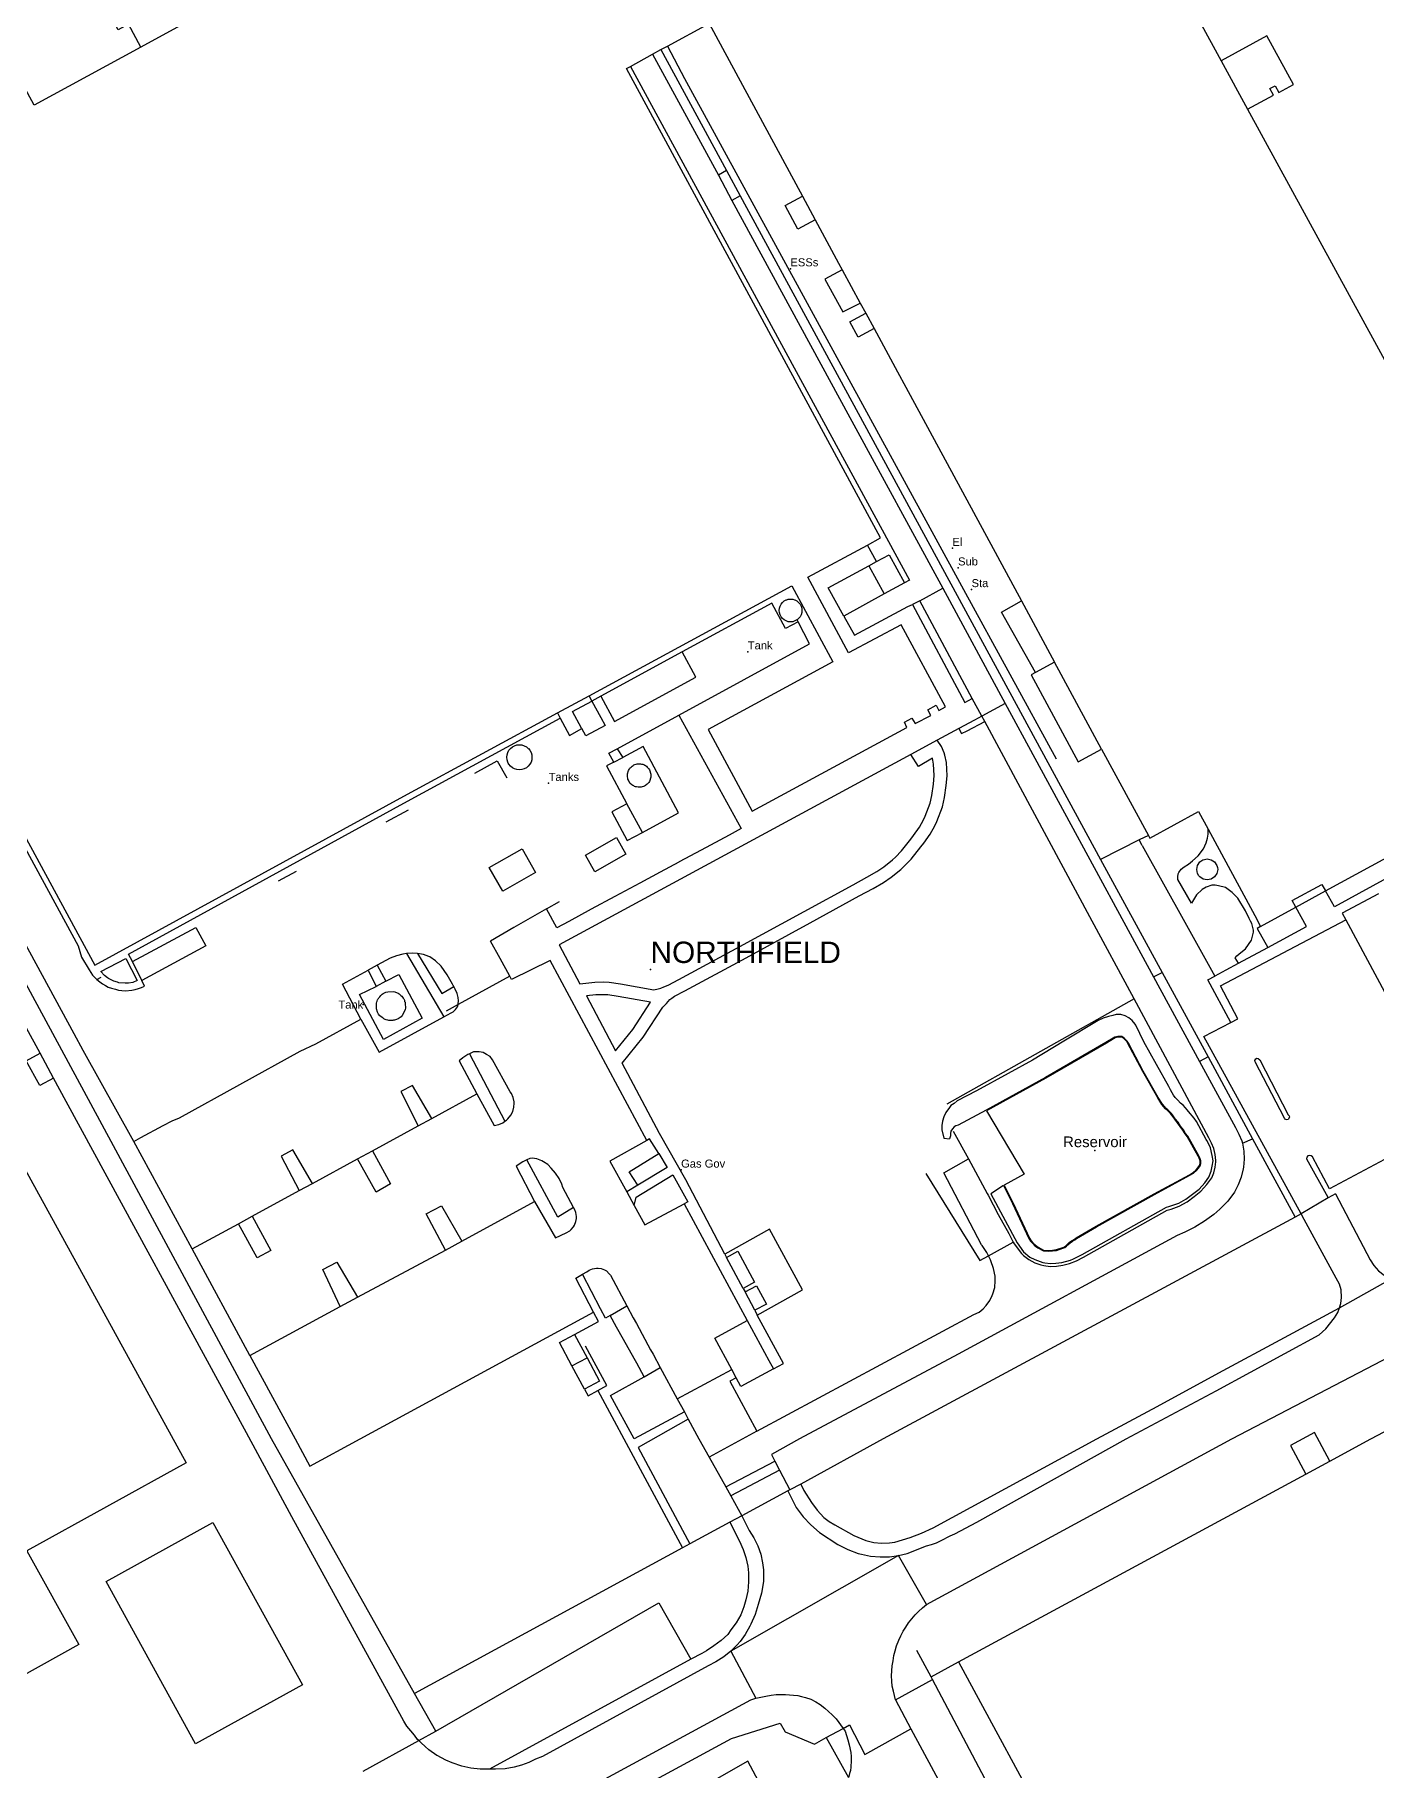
# Model space of a CAD drawing. Header units: millimetres. Extents: x 111502 to 977541, y 8702 to 1044108.
# Drawn here: x 488666 to 488854.7, y 239953.4 to 240197.4 of the extents above; entities that cross this region are included whole.
import ezdxf
from ezdxf.enums import TextEntityAlignment as Align

# ---------------------------------------------------------------- set-up
doc = ezdxf.new("R2010")
doc.units = ezdxf.units.MM
doc.header["$LTSCALE"] = 0.25
doc.linetypes.add('DASHED2', pattern=[9.525, 6.35, -3.175])
doc.layers.add('E HVSS As Laid HV', color=10, linetype='Continuous')
doc.layers.add('X HVSS Site Background', color=8, linetype='Continuous')
doc.styles.add('DE172433-F6F7-4C85-BB91-2B', font='arial.ttf', dxfattribs={"height": 0.2})

# ---------------------------------------------------------------- blocks, each defined once
blk = doc.blocks.new('OS MAP 060722')
at = {"layer": 'X HVSS Site Background'}
for points in [[(-7.08, 1121.14), (22.26, 1067.41)], [(-78.33, 1097.39), (-129.63, 1069.34)], [(-129.63, 1069.34), (-131.38, 1072.59), (-132.83, 1071.79), (-135.83, 1077.29), (-139.74, 1084.47)], [(-91.18, 837.89), (-111.28, 873.69), (-135.43, 918.44), (-159.06, 962.07), (-220.53, 1075.54), (-214.83, 1081.09)], [(-130.63, 915.49), (-137.78, 928.29), (-139.03, 930.64), (-182.98, 1011.49), (-205.28, 1052.39), (-216.08, 1072.59), (-211.33, 1075.29)], [(-55.58, 1069.49), (-49.73, 1072.64), (-36.61, 1048.39)], [(-129.63, 1069.34), (-144.63, 1061.19), (-146.18, 1064.04)], [(-57.68, 1068.34), (-56.53, 1068.99)], [(-56.53, 1068.99), (-55.58, 1069.49)], [(-56.53, 1068.99), (-47.28, 1051.99)], [(-55.58, 1069.49), (-53.18, 1064.94), (-13.98, 993.09), (-0.93, 969.29)], [(25.98, 1060.6), (29.62, 1062.58), (29.11, 1063.51), (29.85, 1063.91), (30.37, 1062.95), (32.45, 1064.09), (28.71, 1070.94), (22.26, 1067.41)], [(-27.47, 999.35), (-25.63, 1000.34), (-61.38, 1066.34), (-60.78, 1066.64)], [(-60.78, 1066.64), (-57.68, 1068.34)], [(-60.78, 1066.64), (-21.58, 994.39), (-22.28, 994.04)], [(-57.68, 1068.34), (-48.43, 1051.34)], [(22.26, 1067.41), (25.98, 1060.6)], [(25.98, 1060.6), (46.29, 1023.4), (54.64, 1028.01), (60.88, 1016.69), (60.36, 1016.44), (66, 1006.13), (71.25, 1008.87), (65.95, 1018.32), (74.2, 1022.68), (79.54, 1012.82)], [(-182.15, 1057.14), (-190.23, 1052.79), (-191.08, 1052.34), (-184.38, 1040.19), (-188.93, 1037.59), (-136.13, 940.29), (-92.13, 964.34), (-71.08, 975.74)], [(-47.28, 1051.99), (-48.43, 1051.34)], [(-47.28, 1051.99), (-45.38, 1048.44)], [(-48.43, 1051.34), (-46.53, 1047.79)], [(-45.38, 1048.44), (-46.53, 1047.79)], [(-46.53, 1047.79), (-29.93, 1017.29), (-16.89, 993.28)], [(-45.38, 1048.44), (5.32, 955.16)], [(-34.81, 1045.06), (-37.25, 1043.74), (-39.05, 1047.07), (-36.61, 1048.39)], [(-36.61, 1048.39), (-34.81, 1045.06)], [(-34.81, 1045.06), (-31.53, 1038.99), (-31.01, 1038.04)], [(-31.01, 1038.04), (-33.46, 1036.72), (-30.93, 1032.14), (-28.48, 1033.34)], [(-31.01, 1038.04), (-28.48, 1033.34)], [(-28.48, 1033.34), (-27.72, 1031.95)], [(-26.55, 1029.8), (-28.8, 1028.57), (-29.97, 1030.72), (-27.72, 1031.95)], [(-27.72, 1031.95), (-26.55, 1029.8)], [(-26.55, 1029.8), (-23.23, 1023.69), (-22.08, 1021.54), (-5.81, 991.48)], [(-66.63, 978.14), (-38.13, 993.59), (-32.33, 982.94), (-49.88, 973.39), (-43.68, 961.94), (-21.93, 973.69), (-22.28, 974.44), (-21.23, 974.99), (-20.78, 974.24), (-18.58, 975.39), (-18.98, 976.19), (-17.83, 976.84), (-17.43, 976.09), (-16.48, 976.59), (-22.73, 988.14), (-30.13, 984.19), (-35.88, 994.84), (-27.47, 999.35)], [(-26.22, 997.02), (-27.47, 999.35)], [(-26.22, 997.02), (-24.43, 997.99), (-22.28, 994.04)], [(-30.78, 989.34), (-32.98, 993.34), (-27.29, 996.44)], [(-27.29, 996.44), (-26.22, 997.02)], [(-27.29, 996.44), (-25.11, 992.48)], [(-22.28, 994.04), (-25.11, 992.48)], [(-20.13, 991.49), (-16.89, 993.28)], [(-16.89, 993.28), (-8.1, 977.08)], [(-37.23, 988.56), (-38.99, 987.63), (-40.94, 991.18), (-53.55, 984.31)], [(-37.36, 988.84), (-37.39, 988.81), (-37.67, 988.67), (-37.97, 988.57), (-38.29, 988.54), (-38.33, 988.54), (-38.6, 988.57), (-38.9, 988.67), (-39.18, 988.81), (-39.42, 989.01), (-39.62, 989.26), (-39.77, 989.53), (-39.86, 989.84), (-39.89, 990.15), (-39.86, 990.46), (-39.86, 990.48), (-39.77, 990.76), (-39.62, 991.04), (-39.42, 991.28), (-39.18, 991.48), (-38.9, 991.63), (-38.8, 991.66), (-38.6, 991.72), (-38.29, 991.75), (-37.97, 991.72), (-37.71, 991.65), (-37.67, 991.63), (-37.39, 991.48), (-37.15, 991.28), (-36.95, 991.04), (-36.8, 990.76), (-36.71, 990.46), (-36.68, 990.15), (-36.71, 989.84), (-36.8, 989.53), (-36.95, 989.26), (-37.15, 989.01), (-37.36, 988.85), (-37.36, 988.84)], [(-25.11, 992.48), (-30.78, 989.34)], [(-30.78, 989.34), (-29.28, 986.69), (-21.78, 990.69), (-21.13, 990.99)], [(-20.13, 991.49), (-21.13, 990.99)], [(-21.13, 990.99), (-13.76, 977.22), (-12.73, 977.77)], [(-12.73, 977.77), (-20.13, 991.49)], [(-3.84, 981.43), (-8.61, 989.91), (-5.81, 991.48)], [(-5.81, 991.48), (-1.16, 982.88)], [(-37.23, 988.56), (-37.36, 988.84)], [(-35.63, 985.44), (-37.23, 988.56)], [(-162.03, 986.36), (-138.48, 942.99), (-137.98, 941.39), (-136.93, 939.64), (-136.43, 938.89), (-136.13, 938.54), (-135.82, 938.28)], [(-53.55, 984.31), (-64.98, 978.09)], [(-64.98, 978.09), (-63.04, 974.53), (-51.61, 980.75), (-53.55, 984.31)], [(-53.98, 975.44), (-35.63, 985.44)], [(-3.84, 981.43), (-4.46, 981.1), (2.15, 968.88), (5.45, 970.67)], [(-1.16, 982.88), (-3.84, 981.43)], [(5.45, 970.67), (-1.16, 982.88)], [(-71.08, 975.74), (-66.63, 978.14)], [(-67.65, 973.57), (-67.68, 973.62), (-68.94, 975.94), (-66.24, 977.41)], [(-66.24, 977.41), (-64.98, 975.09), (-64.38, 973.99), (-67.08, 972.52), (-67.65, 973.57)], [(-66.24, 977.41), (-66.24, 977.42), (-66.63, 978.14)], [(-64.98, 978.09), (-66.24, 977.41)], [(-11.39, 975.3), (-12.73, 977.77)], [(-8.1, 977.08), (-11.39, 975.3)], [(-8.1, 977.08), (12.77, 938.63)], [(-130.84, 940.78), (-131.38, 941.84), (-92.68, 963.04), (-70.69, 975.01)], [(-71.08, 975.74), (-70.69, 975.01)], [(-70.69, 975.01), (-69.38, 972.59), (-67.65, 973.57)], [(-62.68, 970.69), (-53.98, 975.44)], [(-53.98, 975.44), (-45.23, 959.49), (-46.93, 958.58)], [(-14.62, 973.55), (-17.65, 971.92)], [(-11.39, 975.3), (-12.43, 974.74), (-14.62, 973.55)], [(-14.62, 973.55), (-14.23, 972.83), (-13.47, 973.23), (-10.98, 974.54)], [(-10.98, 974.54), (-11.39, 975.3)], [(10.02, 935.56), (3.82, 947.09), (-5.95, 965.21), (-10.98, 974.54)], [(-78, 968.7), (-78.06, 968.83), (-78.16, 969.16), (-78.19, 969.51), (-78.16, 969.85), (-78.06, 970.18), (-77.89, 970.49), (-77.67, 970.76), (-77.4, 970.98), (-77.1, 971.14), (-76.76, 971.24), (-76.42, 971.28), (-76.07, 971.24), (-75.74, 971.14), (-75.44, 970.98), (-75.17, 970.76), (-75.13, 970.72), (-74.95, 970.49), (-74.78, 970.18), (-74.68, 969.85), (-74.65, 969.51), (-74.68, 969.16), (-74.78, 968.83), (-74.95, 968.52), (-75.17, 968.25), (-75.37, 968.08), (-75.44, 968.03), (-75.74, 967.87), (-76.07, 967.77), (-76.42, 967.73), (-76.76, 967.77), (-77.1, 967.87), (-77.4, 968.03), (-77.67, 968.25), (-77.89, 968.52), (-78, 968.7)], [(-47.54, 899.67), (-53.02, 910.12), (-56.73, 916.64), (-61.98, 926.52), (-59, 930.17), (-56.27, 934.39), (-55.75, 934.9), (-55.25, 935.44), (-54.99, 935.65), (-54.59, 935.92), (-53.17, 936.66), (-44.54, 941.31), (-35.52, 946.25), (-28.62, 950.01), (-26.68, 951.08), (-25.21, 951.91), (-24.12, 952.67), (-22.79, 953.73), (-22.3, 954.18), (-21.32, 955.17), (-19.95, 956.92), (-19.55, 957.45), (-18.65, 958.72), (-18, 959.88), (-17.7, 960.49), (-16.92, 962.53), (-16.64, 963.84), (-16.41, 965.53), (-16.27, 966.9), (-16.38, 968.76), (-16.59, 969.82), (-16.68, 970.13), (-17.04, 971.01), (-17.65, 971.92)], [(-17.65, 971.92), (-21.36, 969.91)], [(-82.7, 967.27), (-79.53, 969.03), (-78.19, 966.64)], [(-21.36, 969.91), (-70.83, 943.14)], [(-70.83, 943.14), (-67.91, 937.67), (-65.82, 937.89), (-64.61, 937.94), (-63.8, 937.91), (-62.21, 937.66), (-57.51, 936.81), (-56.89, 936.94), (-56.54, 937.05), (-56.11, 937.23), (-55.51, 937.47), (-54.01, 938.25), (-45.4, 942.89), (-36.39, 947.83), (-29.49, 951.59), (-27.56, 952.66), (-26.16, 953.44), (-25.19, 954.11), (-23.96, 955.1), (-23.54, 955.48), (-22.67, 956.36), (-21.37, 958.01), (-21, 958.51), (-20.17, 959.69), (-19.59, 960.72), (-19.35, 961.21), (-18.65, 963.04), (-18.41, 964.15), (-18.2, 965.75), (-18.07, 966.94), (-18.17, 968.53), (-18.34, 969.4), (-20.29, 968.19), (-21.36, 969.91)], [(-63.13, 968.84), (-64.18, 968.29), (-61.31, 962.98)], [(-63.13, 968.84), (-63.83, 970.09), (-62.68, 970.69)], [(-63.13, 968.84), (-61.88, 969.49)], [(-62.68, 970.69), (-61.88, 969.49)], [(-59.13, 958.94), (-54.03, 961.69), (-59.03, 971.04), (-61.88, 969.49)], [(5.45, 970.67), (12.03, 958.5)], [(-58.13, 967.74), (-57.93, 967.14), (-57.93, 966.69), (-58.13, 966.09), (-58.23, 965.94), (-58.43, 965.74), (-58.58, 965.64), (-58.68, 965.54), (-58.83, 965.44), (-59.28, 965.29), (-59.73, 965.29), (-59.93, 965.34), (-60.08, 965.34), (-60.23, 965.39), (-60.33, 965.49), (-60.48, 965.54), (-60.63, 965.64), (-60.83, 965.84), (-61.03, 966.14), (-61.08, 966.29), (-61.18, 966.44), (-61.18, 966.59), (-61.23, 966.74), (-61.23, 967.19), (-61.08, 967.64), (-60.98, 967.79), (-60.93, 967.94), (-60.83, 968.04), (-60.68, 968.14), (-60.58, 968.24), (-60.43, 968.34), (-60.33, 968.44), (-59.88, 968.59), (-59.38, 968.59), (-59.23, 968.54), (-59.08, 968.54), (-58.93, 968.49), (-58.78, 968.39), (-58.68, 968.34), (-58.53, 968.24), (-58.43, 968.14), (-58.33, 967.99), (-58.23, 967.89), (-58.13, 967.74)], [(-92.06, 962.07), (-95.21, 960.39)], [(-61.31, 962.98), (-63.42, 961.84), (-61.24, 957.8), (-59.13, 958.94)], [(-59.13, 958.94), (-61.31, 962.98)], [(12.03, 958.5), (12.22, 958.14), (19.07, 961.89), (20.42, 959.41)], [(24.69, 940.55), (24.23, 941.33), (24.46, 941.58), (25.03, 942.05), (25.67, 942.6), (26.12, 943.17), (26.52, 943.79), (26.81, 944.91), (26.83, 945.21), (26.56, 946.14), (26.41, 946.46), (26.22, 946.83), (25.69, 947.9), (24.63, 949.69), (23.8, 950.48), (22.87, 951.22), (21.88, 951.45), (21.44, 951.51), (20.97, 951.51), (20.14, 951.26), (19.58, 950.92), (18.79, 950.19), (18.08, 948.99), (16.18, 952.32), (16.16, 952.68), (16.23, 953.11), (16.3, 953.32), (16.63, 953.76), (17.08, 954.1), (17.69, 954.49), (18.25, 954.95), (19.04, 955.66), (19.76, 956.64), (20.15, 957.46), (20.34, 958.16), (20.44, 958.71), (20.42, 959.41)], [(20.42, 959.41), (27, 947.26), (27.82, 945.74)], [(-80.66, 954.02), (-76.02, 956.65), (-74.13, 953.32), (-78.77, 950.69), (-80.66, 954.02)], [(-67.14, 955.75), (-62.78, 958.22), (-61.46, 955.89), (-65.82, 953.42), (-67.14, 955.75)], [(-50.84, 956.47), (-53.96, 954.79), (-53.98, 954.78), (-56.64, 953.35)], [(-46.93, 958.58), (-50.84, 956.47)], [(10.72, 957.91), (5.32, 955.16)], [(12.03, 958.5), (10.72, 957.91)], [(11.16, 957.11), (10.72, 957.91)], [(11.16, 957.11), (17.16, 946.33), (21.37, 938.76)], [(36.92, 950.74), (47.72, 956.59)], [(47.72, 956.59), (48.97, 954.39), (38.22, 948.49), (36.92, 950.74)], [(5.32, 955.16), (13.97, 939.25)], [(19.69, 955.09), (19.74, 955.11), (20.31, 955.22), (20.87, 955.11), (21.35, 954.79), (21.67, 954.31), (21.76, 954), (21.78, 953.75), (21.67, 953.18), (21.35, 952.7), (20.87, 952.38), (20.31, 952.27), (19.74, 952.38), (19.27, 952.7), (19.13, 952.86), (18.95, 953.18), (18.84, 953.75), (18.95, 954.31), (19.27, 954.79), (19.69, 955.09)], [(-107.82, 953.45), (-110.36, 952.09)], [(-59.5, 951.81), (-62.99, 949.93)], [(-56.64, 953.35), (-59.5, 951.81)], [(32.75, 948.46), (32.27, 949.39), (36.42, 951.64), (36.92, 950.74)], [(-72.59, 948.19), (-70.78, 949.22)], [(-62.99, 949.93), (-66.32, 948.14)], [(32.75, 948.46), (36.92, 950.74)], [(44.41, 950.33), (39.3, 947.57), (39.82, 946.67)], [(-72.59, 948.19), (-77.19, 945.56)], [(-69.46, 946.44), (-71.16, 945.53), (-72.59, 948.19)], [(-66.32, 948.14), (-69.46, 946.44)], [(23.63, 932.23), (24.6, 932.74), (22.15, 937.37), (39.82, 946.67)], [(27.82, 945.74), (32.75, 948.46)], [(28.81, 942.77), (34.26, 945.7), (32.75, 948.46)], [(39.82, 946.67), (55.07, 918.23), (37.5, 908.85), (35.1, 913.32), (34.94, 913.47), (34.73, 913.53), (34.47, 913.47), (34.32, 913.31), (34.25, 913.05), (37.27, 907.65), (37.33, 907.56)], [(-130.84, 940.78), (-121.92, 945.6), (-120.52, 943), (-129.52, 938.14)], [(-77.19, 945.56), (-80.48, 943.68)], [(27.82, 945.74), (27.32, 945.45), (28.81, 942.77)], [(-92.28, 941.94), (-92.83, 941.84), (-93.68, 941.59), (-94.58, 941.29), (-96.43, 940.29)], [(-90.73, 941.94), (-91.48, 941.99), (-92.28, 941.94)], [(-92.28, 941.94), (-87.06, 933.02)], [(-90.73, 941.94), (-87.33, 936.29), (-85.64, 937.28)], [(-85.64, 937.28), (-85.73, 937.44), (-85.83, 937.59), (-86.58, 938.94), (-87.43, 940.14), (-88.23, 940.89), (-89.03, 941.44), (-89.13, 941.49), (-89.88, 941.79), (-90.73, 941.94)], [(-77.78, 938.75), (-79.13, 941.24), (-80.48, 943.68)], [(24.69, 940.55), (28.81, 942.77)], [(-131.78, 941.24), (-130.15, 938.12), (-130.78, 937.85), (-131.38, 937.75), (-131.87, 937.74), (-132.74, 937.82), (-132.94, 937.87), (-133.44, 938.04), (-134.19, 938.41), (-134.33, 938.5), (-134.77, 938.83), (-135.27, 939.37), (-131.78, 941.24)], [(-129.52, 938.14), (-130.84, 940.78)], [(-98.73, 932.69), (-101.28, 937.59), (-97.68, 939.59)], [(-96.43, 940.29), (-97.68, 939.59)], [(-97.68, 939.59), (-96.58, 937.29)], [(-96.43, 940.29), (-95.18, 938.04)], [(-72.08, 940.94), (-77.53, 938.29), (-77.78, 938.75)], [(-58.48, 915.64), (-72.08, 940.94)], [(21.41, 938.79), (22.98, 939.63)], [(22.98, 939.63), (24.69, 940.55)], [(-135.82, 938.28), (-135.22, 938.58)], [(-135.82, 938.28), (-135.43, 937.94), (-135.03, 937.64), (-134.63, 937.44), (-134.23, 937.19), (-133.78, 937.04), (-133.23, 936.89), (-132.78, 936.79), (-132.33, 936.74), (-131.83, 936.69), (-130.93, 936.79), (-130.43, 936.84), (-129.98, 936.99), (-129.58, 937.14), (-129.13, 937.34), (-129.52, 938.14)], [(-95.18, 938.04), (-93.38, 938.99), (-90.08, 932.84), (-95.53, 929.84), (-98.88, 936.14), (-96.58, 937.29)], [(-95.18, 938.04), (-96.58, 937.29)], [(-85.05, 934.74), (-85.03, 934.84), (-84.98, 935.29), (-85.03, 935.74), (-85.18, 936.29), (-85.43, 936.89), (-85.64, 937.28)], [(-77.78, 938.75), (-85.05, 934.74)], [(12.77, 938.63), (13.97, 939.25)], [(12.77, 938.63), (19.22, 926.74)], [(13.97, 939.25), (20.43, 927.38)], [(23.63, 932.23), (20.4, 938.24), (21.37, 938.76)], [(21.37, 938.76), (21.41, 938.79)], [(-143.82, 927.89), (-145.73, 931.41), (-147.45, 934.57)], [(-93.98, 932.54), (-94.13, 932.54), (-94.23, 932.49), (-94.78, 932.49), (-94.93, 932.54), (-95.13, 932.59), (-95.28, 932.64), (-95.48, 932.74), (-95.58, 932.84), (-95.73, 932.94), (-95.88, 933.09), (-96.03, 933.14), (-96.23, 933.39), (-96.38, 933.69), (-96.53, 934.14), (-96.53, 934.94), (-96.48, 935.14), (-96.43, 935.24), (-96.38, 935.39), (-96.33, 935.49), (-96.23, 935.59), (-96.18, 935.69), (-96.03, 935.84), (-95.88, 936.04), (-95.73, 936.19), (-95.58, 936.29), (-95.18, 936.49), (-94.93, 936.54), (-94.13, 936.59), (-93.93, 936.54), (-93.83, 936.49), (-93.68, 936.44), (-93.48, 936.34), (-93.33, 936.24), (-93.08, 936.04), (-92.93, 935.94), (-92.78, 935.64), (-92.68, 935.54), (-92.58, 935.34), (-92.58, 935.19), (-92.48, 935.09), (-92.48, 934.89), (-92.43, 934.24), (-92.48, 934.04), (-92.53, 933.89), (-92.88, 933.19), (-93.03, 933.04), (-93.48, 932.74), (-93.68, 932.64), (-93.98, 932.54)], [(-87.06, 933.02), (-86.03, 933.59), (-85.73, 933.74), (-85.38, 934.04), (-85.13, 934.44), (-85.05, 934.74)], [(-85.05, 934.74), (-86.7, 933.83)], [(-62.9, 928.24), (-60.45, 931.23), (-57.98, 935.06), (-62.51, 935.88), (-63.98, 936.11), (-64.61, 936.13), (-65.69, 936.09), (-67, 935.95), (-62.9, 928.24)], [(10.02, 935.56), (-16.29, 920.73)], [(-6.96, 901.35), (-6.83, 901.09), (-5.83, 899.74), (-5.53, 899.49), (-4.78, 898.89), (-3.93, 898.44), (-3.08, 898.14), (-2.68, 898.04), (-1.78, 897.94), (-0.88, 897.99), (0.02, 898.09), (0.92, 898.34), (1.92, 898.74), (2.92, 899.24), (14.67, 905.84), (15.22, 905.99), (16.37, 906.39), (17.47, 906.99), (18.47, 907.74), (19.42, 908.49), (20.27, 909.44), (20.97, 910.39), (21.22, 911.09), (21.42, 911.89), (21.52, 912.64), (21.52, 912.84), (21.42, 913.69), (21.22, 914.49), (20.92, 915.24), (20.62, 915.84), (20.52, 915.99), (16.77, 922.99), (10.02, 935.56)], [(-130.63, 915.49), (-129.63, 916.04), (-126.53, 917.74), (-125.23, 918.39), (-124.23, 918.84), (-107.23, 928.19), (-105.03, 929.24), (-98.73, 932.69)], [(-98.73, 932.69), (-96.13, 928.04), (-87.06, 933.02)], [(-8.33, 909.29), (-10.13, 908.14), (-6.43, 901.24), (-5.53, 899.99), (-4.63, 899.24), (-3.93, 898.89), (-2.83, 898.49), (-2.53, 898.44), (-1.73, 898.34), (-0.98, 898.39), (-0.13, 898.49), (1.07, 898.79), (1.52, 898.99), (2.72, 899.59), (14.57, 906.24), (14.92, 906.34), (16.32, 906.84), (17.32, 907.39), (19.17, 908.79), (19.97, 909.69), (20.52, 910.49), (20.87, 911.34), (21.02, 912.04), (21.12, 912.79), (21.02, 913.54), (20.77, 914.59), (20.67, 914.84), (20.27, 915.64), (20.17, 915.79), (18.82, 918.29), (18.47, 918.79), (17.67, 919.69), (17.47, 919.94), (17.27, 920.24), (16.92, 920.59), (16.57, 920.89), (16.17, 921.29), (15.82, 921.69), (15.57, 921.99), (15.37, 922.34), (15.12, 922.74), (14.92, 923.24), (13.17, 926.34), (11.37, 929.49), (10.27, 931.84), (10.17, 931.99), (9.77, 932.49), (9.27, 932.89), (8.77, 933.14), (8.17, 933.34), (7.52, 933.34), (7.02, 933.19), (6.42, 933.09), (5.67, 932.84), (4.97, 932.49), (0.12, 929.59), (-4.28, 926.94), (-7.68, 925.04), (-12.13, 922.64), (-14.88, 921.19), (-15.28, 920.84), (-15.73, 920.54), (-16.03, 920.14), (-16.38, 919.69), (-16.43, 919.59), (-16.73, 918.94), (-16.93, 918.34), (-17.03, 917.74), (-17.03, 917.14), (-16.73, 915.94), (-15.93, 915.89)], [(33.5, 905.32), (19.84, 930.25), (23.63, 932.23)], [(-8.33, 909.29), (-7.08, 906.79), (-4.78, 901.84), (-4.53, 901.49), (-4.28, 901.19), (-3.93, 900.84), (-3.53, 900.54), (-2.73, 900.14), (-2.08, 900.09), (-1.43, 900.14), (-0.88, 900.19), (0.02, 900.49), (0.27, 900.59), (0.52, 900.79), (0.72, 900.99), (1.02, 901.24), (1.37, 901.49), (1.67, 901.69), (1.92, 901.84), (4.72, 903.49), (12.87, 908.04), (17.87, 910.74), (18.37, 911.04), (18.82, 911.44), (19.07, 911.74), (19.32, 912.09), (19.42, 912.39), (19.42, 912.79), (19.27, 913.19), (19.12, 913.49), (17.57, 916.24), (17.27, 916.64), (16.97, 917.14), (16.57, 917.64), (16.22, 918.19), (15.82, 918.69), (15.42, 919.24), (15.22, 919.49), (14.77, 919.94), (14.52, 920.14), (14.02, 920.74), (13.42, 921.69), (11.32, 925.39), (9.22, 929.34), (9.07, 929.59), (8.62, 930.04), (8.32, 930.24), (7.72, 930.24), (7.32, 930.14), (6.07, 929.39), (-2.43, 924.49), (-10.78, 919.89), (-14.73, 917.79), (-15.03, 917.69), (-15.28, 917.54), (-15.53, 917.29), (-15.73, 916.94), (-15.78, 916.64), (-15.78, 916.29), (-15.93, 915.89)], [(-10.73, 919.8), (-5.45, 910.91), (-8.24, 909.34), (-6.99, 906.84), (-4.69, 901.89), (-4.45, 901.55), (-4.2, 901.26), (-3.86, 900.92), (-3.47, 900.63), (-2.7, 900.24), (-2.08, 900.19), (-1.43, 900.24), (-0.9, 900.29), (-0.01, 900.59), (0.22, 900.68), (0.46, 900.87), (0.66, 901.07), (0.96, 901.32), (1.32, 901.57), (1.62, 901.78), (1.87, 901.93), (4.67, 903.58), (12.83, 908.13), (17.82, 910.83), (18.31, 911.12), (18.75, 911.51), (18.99, 911.8), (19.23, 912.14), (19.32, 912.41), (19.32, 912.77), (19.18, 913.15), (19.04, 913.45), (17.49, 916.19), (17.19, 916.59), (16.89, 917.09), (16.49, 917.58), (16.14, 918.13), (15.74, 918.63), (15.34, 919.18), (15.15, 919.43), (14.71, 919.87), (14.45, 920.07), (13.94, 920.68), (13.34, 921.64), (11.24, 925.34), (9.14, 929.29), (8.99, 929.53), (8.56, 929.96), (8.29, 930.14), (7.74, 930.14), (7.36, 930.05), (6.12, 929.31), (-2.38, 924.41), (-10.73, 919.8)], [(-145.77, 926.83), (-143.82, 927.89)], [(-141.92, 924.41), (-143.82, 927.89)], [(-83.45, 927.84), (-83.68, 927.74), (-84.38, 927.24), (-84.88, 926.84), (-82.38, 922.19)], [(-78.45, 918.33), (-78.23, 918.49), (-78.03, 918.69), (-77.63, 919.19), (-77.33, 919.69), (-77.18, 920.34), (-77.13, 920.89), (-77.13, 921.09), (-77.28, 921.69), (-77.53, 922.24), (-77.73, 922.49), (-80.18, 926.99), (-80.53, 927.44), (-81.03, 927.74), (-81.53, 927.99), (-82.08, 928.09), (-82.88, 928.09), (-83.45, 927.84)], [(-83.45, 927.84), (-78.45, 918.33)], [(20.43, 927.38), (19.22, 926.74)], [(20.43, 927.38), (26.68, 915.87)], [(31.71, 918.6), (31.52, 918.56), (31.33, 918.61), (31.18, 918.77), (27.06, 926.69), (27.01, 926.87), (27.12, 927.12), (27.29, 927.2), (27.47, 927.18), (27.69, 926.97), (31.71, 919.25), (31.84, 919.11), (31.88, 918.92), (31.71, 918.6)], [(-143.87, 923.35), (-145.77, 926.83)], [(19.22, 926.74), (24.27, 917.44), (24.77, 916.54), (25.17, 915.59), (25.27, 915.24)], [(-141.92, 924.41), (-143.87, 923.35)], [(-90.56, 831.28), (-90.73, 831.44), (-91.18, 832.04), (-91.68, 832.64), (-92.23, 833.29), (-92.68, 833.99), (-94.03, 836.49), (-108.42, 862.74), (-114.81, 874.56), (-140.15, 921.14), (-141.92, 924.41)], [(-88.73, 918.74), (-91.43, 923.39), (-93.08, 922.54), (-90.63, 917.69)], [(-88.73, 918.74), (-82.38, 922.19)], [(-82.38, 922.19), (-79.98, 917.74), (-79.33, 917.89), (-78.73, 918.14), (-78.45, 918.33)], [(-177.83, 903.4), (-174.08, 905.46), (-149.89, 918.75), (-123.29, 870.33), (-145.7, 857.96)], [(-97.08, 914.19), (-90.63, 917.69)], [(-90.63, 917.69), (-88.73, 918.74)], [(-122.43, 900.39), (-130.63, 915.49)], [(-58.48, 915.64), (-63.68, 912.74), (-61.31, 908.42)], [(-56.83, 913.79), (-58.1, 915.86), (-58.48, 915.64)], [(25.27, 915.24), (25.47, 914.14), (25.52, 912.99), (25.42, 911.89), (25.37, 911.64), (25.07, 910.49), (24.67, 909.39), (24.12, 908.39), (23.22, 907.09), (22.07, 905.99), (21.22, 905.24), (19.92, 904.29), (18.57, 903.44), (17.17, 902.74), (16.07, 902.29), (-14.73, 885.59), (-37.03, 873.69), (-40.98, 871.49), (-40.49, 870.57)], [(-15.43, 916.94), (-13.28, 913.04)], [(25.27, 915.24), (26.68, 915.87)], [(26.68, 915.87), (32.67, 904.84)], [(-105.53, 909.59), (-108.28, 914.34), (-109.93, 913.44), (-107.38, 908.59)], [(-105.53, 909.59), (-99.18, 913.04)], [(-97.08, 914.19), (-94.53, 909.54), (-96.58, 908.39), (-99.18, 913.04)], [(-99.18, 913.04), (-97.08, 914.19)], [(-75.38, 912.93), (-75.48, 912.89), (-75.93, 912.64), (-76.88, 912.04), (-74.28, 907.04)], [(-68.81, 906.23), (-70.33, 909.04), (-70.43, 909.49), (-70.83, 910.29), (-71.33, 911.04), (-71.93, 911.74), (-72.43, 912.24), (-73.03, 912.64), (-73.28, 912.79), (-73.98, 913.04), (-74.63, 913.14), (-74.93, 913.09), (-75.38, 912.93)], [(-68.81, 906.23), (-71.03, 904.84), (-75.38, 912.93)], [(-59.78, 909.34), (-60.98, 911.24), (-56.83, 913.79)], [(-56.83, 913.79), (-55.63, 911.84), (-59.78, 909.34)], [(-10.44, 899.4), (-10.68, 899.89), (-11.33, 900.89), (-11.43, 900.99), (-16.73, 911.09), (-13.28, 913.04)], [(-13.28, 913.04), (-10.62, 908.2)], [(-60.27, 906.52), (-59.98, 907.69), (-54.84, 910.79), (-52.74, 907.02), (-53.23, 906.74)], [(-19.26, 910.99), (-11.65, 898.78), (-10.44, 899.4)], [(-113.98, 904.99), (-107.38, 908.59)], [(-107.38, 908.59), (-105.53, 909.59)], [(-59.78, 909.34), (-61.31, 908.42)], [(-61.31, 908.42), (-60.27, 906.52)], [(-10.62, 908.2), (-10.48, 907.94), (-9.08, 905.24), (-7.58, 902.54), (-6.96, 901.35)], [(38.34, 908.15), (37.33, 907.56)], [(38.34, 908.15), (43.21, 898.88), (43.74, 898.06), (44.4, 897.33), (45.17, 896.72), (46.16, 896.2)], [(-86.83, 900.24), (-89.53, 905.34), (-87.38, 906.44), (-84.53, 901.49)], [(-84.53, 901.49), (-74.28, 907.04)], [(-74.28, 907.04), (-71.33, 901.94), (-69.83, 902.64), (-69.33, 902.94), (-69.13, 903.14), (-68.83, 903.49), (-68.68, 903.74), (-68.48, 904.24), (-68.38, 904.69), (-68.38, 904.94), (-68.43, 905.24), (-68.48, 905.49), (-68.63, 905.89), (-68.81, 906.23)], [(-60.27, 906.52), (-58.78, 903.79), (-53.23, 906.74)], [(-53.23, 906.74), (-44.37, 890.33)], [(33.5, 905.32), (32.67, 904.84)], [(37.33, 907.56), (33.5, 905.32)], [(38.89, 892.13), (39.11, 892.73), (39.21, 893.56), (39.13, 894.63), (38.9, 895.43), (38.44, 896.3), (33.93, 904.53), (33.5, 905.32)], [(-122.43, 900.39), (-115.93, 903.94)], [(-115.93, 903.94), (-113.98, 904.99)], [(-113.98, 904.99), (-111.38, 900.19), (-113.28, 899.14), (-115.93, 903.94)], [(-42.97, 891.08), (-36.62, 894.65), (-41.26, 903.18), (-47.54, 899.67)], [(32.67, 904.84), (-25.28, 873.69), (-36.83, 867.34)], [(-114.33, 885.39), (-122.43, 900.39)], [(-86.83, 900.24), (-84.53, 901.49)], [(-10.44, 899.4), (-6.96, 901.35)], [(-101.63, 892.29), (-104.08, 897.49), (-102.08, 898.54), (-99.18, 893.59)], [(-99.18, 893.59), (-86.83, 900.24)], [(-47.54, 899.67), (-47.28, 899.2)], [(-47.28, 899.2), (-45.69, 900.06), (-43.34, 895.71), (-44.93, 894.85)], [(-44.93, 894.85), (-47.28, 899.2)], [(-43.03, 874.79), (-12.53, 891.19), (-11.78, 891.49), (-11.18, 891.99), (-10.78, 892.44), (-10.28, 893.14), (-9.93, 893.84), (-9.83, 894.09), (-9.58, 894.99), (-9.53, 895.89), (-9.53, 896.54), (-9.73, 897.64), (-10.13, 898.74), (-10.18, 898.84), (-10.44, 899.4)], [(-65.98, 891.49), (-68.48, 896.29), (-67.54, 896.84)], [(-67.54, 896.84), (-66.93, 897.19), (-66.63, 897.39), (-66.13, 897.59), (-65.88, 897.64), (-65.58, 897.69), (-65.33, 897.69), (-64.93, 897.64), (-64.43, 897.44), (-64.18, 897.29), (-63.78, 896.89), (-63.63, 896.69), (-61.3, 892.39)], [(-63.64, 891.02), (-64.33, 890.67), (-65.02, 891.99), (-67.54, 896.84)], [(-19.18, 850.39), (23.77, 873.69), (44.92, 884.69), (63.07, 894.04), (69.67, 897.14), (70.92, 897.29), (72.32, 897.29), (73.52, 897.14), (74.67, 896.84), (75.77, 896.44), (75.92, 896.39), (77.12, 895.74), (77.46, 895.49)], [(38.89, 892.13), (46.16, 896.2)], [(-101.63, 892.29), (-99.18, 893.59)], [(-44.93, 894.85), (-44.68, 894.36)], [(-44.68, 894.36), (-43.06, 895.22), (-41.68, 892.62), (-43.3, 891.76)], [(-43.3, 891.76), (-44.68, 894.36)], [(-114.33, 885.39), (-101.63, 892.29)], [(-114.33, 885.39), (-107.93, 873.69), (-105.88, 869.84), (-98.83, 873.69), (-65.98, 891.49)], [(-68.66, 888.36), (-65.29, 890.17), (-65.98, 891.49)], [(-63.64, 891.02), (-61.3, 892.39)], [(-58.85, 882.41), (-59.92, 884.34), (-60.27, 884.97), (-61.76, 887.64), (-62.75, 889.41), (-63.64, 891.02)], [(-61.3, 892.39), (-60.4, 890.72), (-59.95, 889.9), (-57.97, 886.23), (-57.62, 885.6), (-56.6, 883.71)], [(-43.3, 891.76), (-42.97, 891.08)], [(-40.7, 883.53), (-39.3, 884.3), (-42.97, 891.08)], [(-36.83, 867.34), (-36.43, 866.44), (-35.33, 864.74), (-34.53, 863.69), (-33.63, 862.64), (-32.88, 862.09), (-32.08, 861.59), (-29.38, 860.09), (-27.68, 859.39), (-26.58, 859.14), (-25.48, 859.04), (-24.38, 859.09), (-23.63, 859.19), (-22.53, 859.49), (-21.48, 859.84), (-19.88, 860.44), (-18.23, 861.19), (4.77, 873.69), (13.27, 878.24), (21.92, 882.99), (31.17, 887.94), (38.89, 892.13)], [(-23.13, 857.29), (-21.88, 857.59), (-19.18, 858.64), (-18.48, 858.84), (-17.78, 859.09), (-17.13, 859.39), (-15.83, 860.04), (-15.18, 860.34), (-12.08, 861.99), (8.92, 873.69), (21.57, 880.44), (36.06, 888.33), (36.98, 889.14), (38.21, 890.71), (38.65, 891.47), (38.89, 892.13)], [(-69.03, 883.97), (-70.78, 887.23), (-68.66, 888.36)], [(-68.66, 888.36), (-66.9, 885.08)], [(-46.55, 883.43), (-48.95, 887.86), (-44.37, 890.33)], [(-44.37, 890.33), (-41.33, 884.69), (-40.7, 883.53)], [(-65.4, 880.5), (-64.14, 881.18), (-67.14, 886.72)], [(37.54, 870.56), (43.32, 873.69), (63.77, 884.44), (65.22, 885.24), (67.18, 886.33)], [(-69.03, 883.97), (-66.9, 885.08)], [(-67.26, 880.67), (-69.03, 883.97)], [(-66.9, 885.08), (-65.14, 881.81), (-67.26, 880.67)], [(-58.85, 882.41), (-56.6, 883.71)], [(-56.6, 883.71), (-54.23, 879.33)], [(-54.23, 879.33), (-46.55, 883.43)], [(-45.93, 882.27), (-46.55, 883.43)], [(-40.7, 883.53), (-45.28, 881.07), (-45.93, 882.27)], [(-53.22, 877.47), (-60.26, 873.69), (-63.62, 879.78), (-58.85, 882.41)], [(-45.93, 882.27), (-46.83, 881.79), (-43.03, 874.79)], [(-67.26, 880.67), (-66.77, 879.75), (-65.4, 880.5)], [(-65.4, 880.5), (-53.5, 858.37)], [(-54.23, 879.33), (-53.22, 877.47)], [(-52.67, 876.45), (-59.7, 872.5), (-52.47, 858.93)], [(-53.22, 877.47), (-52.67, 876.45)], [(-52.67, 876.45), (-51.18, 873.69), (-49.74, 871.13)], [(-43.03, 874.79), (-49.74, 871.13)], [(37.54, 870.56), (35.37, 874.57), (32.02, 872.76), (34.18, 868.75)], [(-49.74, 871.13), (-47.39, 866.94)], [(-47.39, 866.94), (-40.49, 870.57)], [(-39.82, 869.29), (-46.69, 865.69)], [(-40.49, 870.57), (-39.82, 869.29)], [(-39.82, 869.29), (-38.38, 866.54)], [(-14.68, 842.34), (34.18, 868.75)], [(34.18, 868.75), (37.54, 870.56)], [(-47.39, 866.94), (-46.69, 865.69)], [(-38.68, 866.39), (-45.13, 862.89)], [(-38.38, 866.54), (-38.68, 866.39)], [(-38.68, 866.39), (-37.48, 864.04), (-36.53, 862.74), (-35.43, 861.59), (-34.23, 860.54), (-31.63, 858.84), (-30.23, 858.14), (-28.78, 857.59), (-28.33, 857.49), (-27.03, 857.19), (-25.68, 857.09), (-24.38, 857.09), (-23.13, 857.29)], [(-36.83, 867.34), (-38.38, 866.54)], [(-46.69, 865.69), (-45.13, 862.89)], [(-134.54, 853.65), (-119.51, 861.93), (-106.94, 839.09), (-121.97, 830.82), (-134.54, 853.65)], [(-46.83, 861.99), (-52.47, 858.93)], [(-46.83, 861.99), (-45.48, 859.29), (-44.93, 858.14), (-44.58, 856.99), (-44.28, 855.79), (-44.18, 854.84), (-44.18, 853.59), (-44.28, 852.29), (-44.58, 851.04), (-44.88, 850.09), (-45.28, 848.94), (-45.93, 847.84), (-46.68, 846.84), (-47.13, 846.19), (-48.03, 845.34), (-49.08, 844.59), (-50.13, 843.89), (-50.78, 843.54), (-52.3, 842.71)], [(-45.13, 862.89), (-46.83, 861.99)], [(-45.13, 862.89), (-44.13, 860.79), (-43.43, 859.79), (-42.88, 858.64), (-42.48, 857.49), (-42.23, 856.24), (-42.08, 855.29), (-42.08, 853.64), (-42.38, 851.99), (-42.83, 850.39), (-43.28, 848.99), (-43.88, 847.64), (-44.03, 847.34), (-44.68, 846.19), (-45.38, 845.19), (-45.78, 844.74), (-46.68, 843.84)], [(-52.47, 858.93), (-53.5, 858.37)], [(-145.7, 857.96), (-138.36, 844.8), (-152.28, 837.04), (-150.02, 832.99), (-135.32, 806.61)], [(-53.5, 858.37), (-91.18, 837.89)], [(-23.13, 857.29), (-46.68, 843.84)], [(-19.18, 850.39), (-23.13, 857.29)], [(-88.19, 832.59), (-56.83, 850.62), (-52.3, 842.71)], [(-23.53, 836.99), (-23.83, 838.24), (-23.98, 838.94), (-24.03, 839.64), (-24.08, 840.39), (-23.98, 841.79), (-23.88, 842.49), (-23.78, 843.24), (-23.58, 843.89), (-23.38, 844.59), (-23.08, 845.39), (-22.78, 845.99), (-22.43, 846.64), (-22.08, 847.24), (-21.68, 847.84), (-20.78, 848.94), (-20.28, 849.44), (-19.73, 849.94), (-19.18, 850.39)], [(-46.68, 843.84), (-47.68, 843.04), (-48.78, 842.34), (-49.88, 841.79), (-73.18, 829.04), (-74.13, 828.64), (-75.08, 828.19), (-76.13, 827.84), (-77.13, 827.54), (-78.43, 827.29), (-79.78, 827.24), (-80.63, 827.24)], [(-52.3, 842.71), (-80.63, 827.24)], [(-46.68, 843.84), (-43.18, 837.24)], [(-18.53, 840.24), (-20.53, 843.94)], [(-18.53, 840.24), (-14.68, 842.34)], [(-14.68, 842.34), (-1.12, 817.33)], [(-23.53, 836.99), (-18.33, 839.84)], [(-18.33, 839.84), (-18.53, 840.24)], [(-8.35, 820.98), (-18.33, 839.84)], [(-103.88, 790.84), (-104.23, 791.44), (-104.48, 791.94), (-104.98, 793.09), (-105.33, 794.24), (-105.43, 795.09), (-105.53, 796.29), (-105.53, 797.54), (-105.38, 798.74), (-105.23, 799.49), (-104.83, 800.59), (-104.28, 801.74), (-103.93, 802.39), (-103.23, 803.59), (-102.33, 804.59), (-101.83, 804.99), (-101.03, 805.64), (-100.03, 806.09), (-95.93, 808.59), (-86.48, 813.89), (-43.88, 836.99), (-43.18, 837.24)], [(-88.19, 832.59), (-91.18, 837.89)], [(-43.18, 837.24), (-41.78, 837.54), (-41.03, 837.64), (-40.33, 837.74), (-38.98, 837.74), (-37.88, 837.64), (-37.28, 837.59), (-36.73, 837.49), (-36.18, 837.34), (-35.43, 837.09), (-34.73, 836.74), (-34.13, 836.34), (-33.48, 835.84), (-32.43, 834.89), (-31.88, 834.34), (-30.88, 832.99)], [(-23.53, 836.99), (-21.35, 832.95)], [(-90.56, 831.28), (-88.19, 832.59)], [(-59.88, 794.64), (-72.33, 816.84), (-71.78, 817.94), (-46.58, 831.59), (-39.73, 833.74), (-39.03, 832.49), (-34.93, 830.79), (-33.27, 831.69)], [(-33.27, 831.69), (-30.88, 832.99)], [(-30.88, 832.99), (-30, 833.47), (-27.82, 829.33), (-21.35, 832.95)], [(-30.88, 832.99), (-30.63, 832.59), (-30.23, 831.39), (-30.03, 830.69), (-29.83, 829.59), (-29.78, 829.04), (-29.78, 828.49), (-29.83, 827.54), (-29.88, 827.09), (-29.98, 826.64), (-30.08, 826.24), (-30.13, 826.08)], [(-21.35, 832.95), (-13.39, 818.16)], [(-98.39, 826.96), (-90.56, 831.28)], [(-80.63, 827.24), (-81.93, 827.24), (-83.23, 827.39), (-84.53, 827.69), (-85.88, 828.14), (-86.78, 828.54), (-87.97, 829.17), (-88.03, 829.19), (-89.13, 829.99), (-89.68, 830.44), (-90.23, 830.94), (-90.56, 831.28)], [(-33.27, 831.69), (-30.13, 826.08)], [(-32.73, 822.99), (-33.13, 822.74), (-34.03, 822.34), (-34.48, 822.19), (-34.98, 822.09), (-35.53, 821.99), (-36.13, 821.99), (-36.68, 822.04), (-37.33, 822.09), (-38.33, 822.29), (-38.78, 822.39), (-39.38, 822.64), (-39.93, 822.94), (-40.43, 823.29), (-41.28, 823.94), (-41.73, 824.34), (-42.18, 824.84), (-42.78, 825.59), (-44.28, 828.39), (-67.68, 815.04), (-53.38, 788.14)]]:
    blk.add_lwpolyline(points, dxfattribs=at)
for p in [(-38.31, 1038.19), (-15.53, 998.89), (-14.73, 996.14), (-12.83, 993.09), (-44.3, 984.34), (-72.31, 965.85), (-57.98, 939.69), (-98.38, 934.74), (4.52, 914.25), (-53.68, 911.49)]:
    blk.add_point(p, dxfattribs=at)
at = {"layer": 'X HVSS Site Background', "style": 'DE172433-F6F7-4C85-BB91-2B'}
for s, height, p in [('ESSs', 1.125, (-38.31, 1038.19)), ('El', 1.125, (-15.53, 998.89)), ('Sub', 1.125, (-14.73, 996.14)), ('Sta', 1.125, (-12.83, 993.09)), ('Tank', 1.125, (-44.3, 984.34)), ('Tanks', 1.125, (-72.31, 965.85)), ('NORTHFIELD', 3, (-57.98, 939.69)), ('Gas Gov', 1.125, (-53.68, 911.49))]:
    blk.add_text(s, height=height, dxfattribs=at).set_placement(p, align=Align.BOTTOM_LEFT)
blk.add_text('Tank', height=1.125, dxfattribs=at).set_placement((-98.38, 934.74), align=Align.MIDDLE_RIGHT)
blk.add_text('Reservoir', height=1.5, dxfattribs=at).set_placement((4.52, 914.25), align=Align.BOTTOM_CENTER)

msp = doc.modelspace()

# ---------------------------------------------------------------- linework, layer by layer
at = {"lineweight": 0}
msp.add_circle((488727.82, 239008.33), 11388.42, dxfattribs=at)
at = {"layer": 'X HVSS Site Background', "lineweight": 0}
for p in [(488772.27, 240164.5), (488795.05, 240125.2), (488795.85, 240122.45), (488797.75, 240119.4), (488766.28, 240110.65), (488738.27, 240092.16), (488752.6, 240066), (488712.2, 240061.05), (488815.1, 240040.56), (488756.9, 240037.8)]:
    msp.add_point(p, dxfattribs=at)

# ---------------------------------------------------------------- block references
at = {"layer": 'E HVSS As Laid HV', "linetype": 'DASHED2', "lineweight": 0}
msp.add_blockref('OS MAP 060722', (488810.58, 239126.31), dxfattribs=at)

# ---------------------------------------------------------------- texts
at = {"layer": 'X HVSS Site Background', "lineweight": 0, "style": 'DE172433-F6F7-4C85-BB91-2B'}
for s, height, p in [('ESSs', 1.125, (488772.27, 240164.5)), ('El', 1.125, (488795.05, 240125.2)), ('Sub', 1.125, (488795.85, 240122.45)), ('Sta', 1.125, (488797.75, 240119.4)), ('Tank', 1.125, (488766.28, 240110.65)), ('Tanks', 1.125, (488738.27, 240092.16)), ('NORTHFIELD', 3, (488752.6, 240066)), ('Gas Gov', 1.125, (488756.9, 240037.8))]:
    msp.add_text(s, height=height, dxfattribs=at).set_placement(p, align=Align.BOTTOM_LEFT)
msp.add_text('Tank', height=1.125, dxfattribs=at).set_placement((488712.2, 240061.05), align=Align.MIDDLE_RIGHT)
msp.add_text('Reservoir', height=1.5, dxfattribs=at).set_placement((488815.1, 240040.56), align=Align.BOTTOM_CENTER)

doc.saveas('drawing.dxf')
